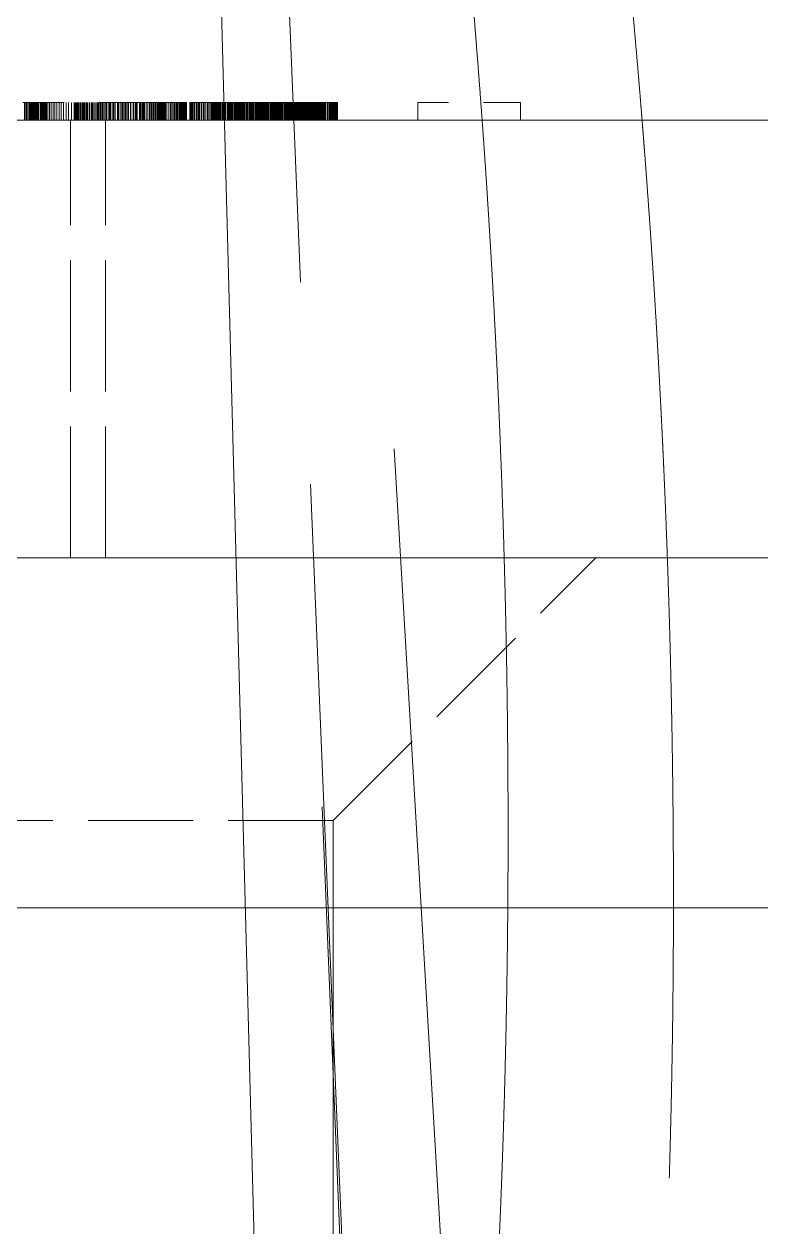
# Model space of a CAD drawing. Extents: x 23 to 587, y 4 to 413.
# Drawn here: x 464.871 to 466.975, y 191.763 to 195.198 of the extents above; entities that cross this region are included whole.
import ezdxf

# ---------------------------------------------------------------- set-up
doc = ezdxf.new("R2010")
doc.units = 0
doc.linetypes.add('DASHED', pattern=[15, 12, -3])
doc.layers.get('0').update_dxf_attribs({"lineweight": 13})

# ---------------------------------------------------------------- blocks, each defined once
blk = doc.blocks.new('BLOCK437')
at = {"color": 7, "linetype": 'DASHED', "lineweight": 13}
for p, q in [((-94.5485, 98.0682), (-96.3863, 129.3428)), ((-95.4872, 97.8427), (-96.7944, 129.2446)), ((-97.1422, 128.4459), (-96.287, 96.0056)), ((-95.4308, 96.0002), (-96.7699, 128.4436)), ((-96.4809, 96.4), (-96.4809, 122.9)), ((-77.9184, 122.4002), (-108.0434, 122.4002))]:
    blk.add_line(p, q, dxfattribs=at)
at = {"color": 7, "linetype": 'DASHED', "lineweight": 13, "ltscale": 0.000267122}
blk.add_line((-98.243, 127), (-98.2537, 127), dxfattribs=at)
at = {"color": 7, "linetype": 'DASHED', "lineweight": 13, "ltscale": 0.0025}
for p, q in [((-98.243, 126.9), (-98.243, 127)), ((-98.2396, 126.9), (-98.2396, 127)), ((-98.2327, 126.9), (-98.2327, 127)), ((-98.2309, 126.9), (-98.2309, 127)), ((-98.2228, 126.9), (-98.2228, 127)), ((-98.2227, 126.9), (-98.2227, 127)), ((-98.2152, 126.9), (-98.2152, 127)), ((-98.2131, 126.9), (-98.2131, 127)), ((-98.2082, 126.9), (-98.2082, 127)), ((-98.2038, 126.9), (-98.2038, 127)), ((-98.2018, 126.9), (-98.2018, 127)), ((-98.1965, 126.9), (-98.1965, 127)), ((-98.196, 126.9), (-98.196, 127)), ((-98.1919, 126.9), (-98.1919, 127)), ((-98.1906, 126.9), (-98.1906, 127)), ((-98.1899, 126.9), (-98.1899, 127)), ((-98.1859, 126.9), (-98.1859, 127)), ((-98.1841, 126.9), (-98.1841, 127)), ((-98.1816, 126.9), (-98.1816, 127)), ((-98.1791, 126.9), (-98.1791, 127)), ((-98.1778, 126.9), (-98.1778, 127)), ((-98.1747, 126.9), (-98.1747, 127)), ((-98.1745, 126.9), (-98.1745, 127)), ((-98.1717, 126.9), (-98.1717, 127)), ((-98.1712, 126.9), (-98.1712, 127)), ((-98.1693, 126.9), (-98.1693, 127)), ((-98.1683, 126.9), (-98.1683, 127)), ((-98.1674, 126.9), (-98.1674, 127)), ((-98.1663, 126.9), (-98.1663, 127)), ((-98.1659, 126.9), (-98.1659, 127)), ((-98.165, 126.9), (-98.165, 127)), ((-98.165, 126.9), (-98.165, 127)), ((-98.1644, 126.9), (-98.1644, 127)), ((-98.1644, 126.9), (-98.1644, 127)), ((-98.1547, 126.9), (-98.1547, 127)), ((-98.1525, 126.9), (-98.1525, 127)), ((-98.15, 126.9), (-98.15, 127)), ((-98.1472, 126.9), (-98.1472, 127)), ((-98.1441, 126.9), (-98.1441, 127)), ((-98.1407, 126.9), (-98.1407, 127)), ((-98.1369, 126.9), (-98.1369, 127)), ((-98.1329, 126.9), (-98.1329, 127)), ((-98.1285, 126.9), (-98.1285, 127)), ((-98.1238, 126.9), (-98.1238, 127)), ((-98.1188, 126.9), (-98.1188, 127)), ((-98.1101, 126.9), (-98.1101, 127)), ((-98.1009, 126.9), (-98.1009, 127)), ((-98.0911, 126.9), (-98.0911, 127)), ((-98.0807, 126.9), (-98.0807, 127)), ((-98.0698, 126.9), (-98.0698, 127)), ((-98.0582, 126.9), (-98.0582, 127)), ((-98.0461, 126.9), (-98.0461, 127)), ((-98.0334, 126.9), (-98.0334, 127)), ((-98.0201, 126.9), (-98.0201, 127)), ((-98.0063, 126.9), (-98.0063, 127)), ((-97.9917, 126.9), (-97.9917, 127)), ((-97.9759, 126.9), (-97.9759, 127)), ((-97.9594, 126.9), (-97.9594, 127)), ((-97.9591, 126.9), (-97.9591, 127)), ((-97.9536, 126.9), (-97.9536, 127)), ((-97.9477, 126.9), (-97.9477, 127)), ((-97.9473, 126.9), (-97.9473, 127)), ((-97.9415, 126.9), (-97.9415, 127)), ((-97.9413, 126.9), (-97.9413, 127)), ((-97.937, 126.9), (-97.937, 127)), ((-97.9351, 126.9), (-97.9351, 127)), ((-97.9284, 126.9), (-97.9284, 127)), ((-97.9256, 126.9), (-97.9256, 127)), ((-97.9224, 126.9), (-97.9224, 127)), ((-97.9216, 126.9), (-97.9216, 127)), ((-97.9145, 126.9), (-97.9145, 127)), ((-97.9132, 126.9), (-97.9132, 127)), ((-97.9073, 126.9), (-97.9073, 127)), ((-97.9024, 126.9), (-97.9024, 127)), ((-97.8998, 126.9), (-97.8998, 127)), ((-97.8998, 126.9), (-97.8998, 127)), ((-97.8922, 126.9), (-97.8922, 127)), ((-97.8853, 126.9), (-97.8853, 127)), ((-97.8835, 126.9), (-97.8835, 127)), ((-97.8814, 126.9), (-97.8814, 127)), ((-97.8729, 126.9), (-97.8729, 127)), ((-97.8698, 126.9), (-97.8698, 127)), ((-97.8606, 126.9), (-97.8606, 127)), ((-97.8593, 126.9), (-97.8593, 127)), ((-97.8532, 126.9), (-97.8532, 127)), ((-97.8464, 126.9), (-97.8464, 127)), ((-97.8361, 126.9), (-97.8361, 127)), ((-97.8357, 126.9), (-97.8357, 127)), ((-97.8288, 126.9), (-97.8288, 127)), ((-97.8233, 126.9), (-97.8233, 127)), ((-97.8171, 126.9), (-97.8171, 127)), ((-97.817, 126.9), (-97.817, 127)), ((-97.8101, 126.9), (-97.8101, 127)), ((-97.8023, 126.9), (-97.8023, 127)), ((-97.7974, 126.9), (-97.7974, 127)), ((-97.7937, 126.9), (-97.7937, 127)), ((-97.7843, 126.9), (-97.7843, 127)), ((-97.7768, 126.9), (-97.7768, 127)), ((-97.7747, 126.9), (-97.7747, 127)), ((-97.774, 126.9), (-97.774, 127)), ((-97.763, 126.9), (-97.763, 127)), ((-97.7555, 126.9), (-97.7555, 127)), ((-97.7512, 126.9), (-97.7512, 127)), ((-97.7398, 126.9), (-97.7398, 127)), ((-97.7386, 126.9), (-97.7386, 127)), ((-97.7335, 126.9), (-97.7335, 127)), ((-97.7253, 126.9), (-97.7253, 127)), ((-97.7117, 126.9), (-97.7117, 127)), ((-97.7108, 126.9), (-97.7108, 127)), ((-97.7072, 126.9), (-97.7072, 127)), ((-97.6976, 126.9), (-97.6976, 127)), ((-97.6873, 126.9), (-97.6873, 127)), ((-97.6832, 126.9), (-97.6832, 127)), ((-97.6769, 126.9), (-97.6769, 127)), ((-97.6683, 126.9), (-97.6683, 127)), ((-97.6631, 126.9), (-97.6631, 127)), ((-97.653, 126.9), (-97.653, 127)), ((-97.649, 126.9), (-97.649, 127)), ((-97.6381, 126.9), (-97.6381, 127)), ((-97.6373, 126.9), (-97.6373, 127)), ((-97.6361, 126.9), (-97.6361, 127)), ((-97.6234, 126.9), (-97.6234, 127)), ((-97.6212, 126.9), (-97.6212, 127)), ((-97.6124, 126.9), (-97.6124, 127)), ((-97.6107, 126.9), (-97.6107, 127)), ((-97.6066, 126.9), (-97.6066, 127)), ((-97.6047, 126.9), (-97.6047, 127)), ((-97.6001, 126.9), (-97.6001, 127)), ((-97.5877, 126.9), (-97.5877, 127)), ((-97.587, 126.9), (-97.587, 127)), ((-97.586, 126.9), (-97.586, 127)), ((-97.5792, 126.9), (-97.5792, 127)), ((-97.572, 126.9), (-97.572, 127)), ((-97.5651, 126.9), (-97.5651, 127)), ((-97.5606, 126.9), (-97.5606, 127)), ((-97.5588, 126.9), (-97.5588, 127)), ((-97.5571, 126.9), (-97.5571, 127)), ((-97.5448, 126.9), (-97.5448, 127)), ((-97.5443, 126.9), (-97.5443, 127)), ((-97.543, 126.9), (-97.543, 127)), ((-97.5318, 126.9), (-97.5318, 127)), ((-97.5299, 126.9), (-97.5299, 127)), ((-97.5298, 126.9), (-97.5298, 127)), ((-97.5262, 126.9), (-97.5262, 127)), ((-97.5176, 126.9), (-97.5176, 127)), ((-97.5164, 126.9), (-97.5164, 127)), ((-97.5163, 126.9), (-97.5163, 127)), ((-97.5093, 126.9), (-97.5093, 127)), ((-97.5063, 126.9), (-97.5063, 127)), ((-97.5062, 126.9), (-97.5062, 127)), ((-97.5042, 126.9), (-97.5042, 127)), ((-97.4957, 126.9), (-97.4957, 127)), ((-97.4942, 126.9), (-97.4942, 127)), ((-97.4931, 126.9), (-97.4931, 127)), ((-97.486, 126.9), (-97.486, 127)), ((-97.4857, 126.9), (-97.4857, 127)), ((-97.4831, 126.9), (-97.4831, 127)), ((-97.4825, 126.9), (-97.4825, 127)), ((-97.4802, 126.9), (-97.4802, 127)), ((-97.4772, 126.9), (-97.4772, 127)), ((-97.4743, 126.9), (-97.4743, 127)), ((-97.4693, 126.9), (-97.4693, 127)), ((-97.4668, 126.9), (-97.4668, 127)), ((-97.4667, 126.9), (-97.4667, 127)), ((-97.4624, 126.9), (-97.4624, 127)), ((-97.4602, 126.9), (-97.4602, 127)), ((-97.4602, 126.9), (-97.4602, 127)), ((-97.4566, 126.9), (-97.4566, 127)), ((-97.4549, 126.9), (-97.4549, 127)), ((-97.4541, 126.9), (-97.4541, 127)), ((-97.4519, 126.9), (-97.4519, 127)), ((-97.4507, 126.9), (-97.4507, 127)), ((-97.4484, 126.9), (-97.4484, 127)), ((-97.4475, 126.9), (-97.4475, 127)), ((-97.4459, 126.9), (-97.4459, 127)), ((-97.4454, 126.9), (-97.4454, 127)), ((-97.4447, 126.9), (-97.4447, 127)), ((-97.4445, 126.9), (-97.4445, 127)), ((-97.4421, 126.9), (-97.4421, 127)), ((-97.4394, 126.9), (-97.4394, 127)), ((-97.4308, 126.9), (-97.4308, 127)), ((-97.4203, 126.9), (-97.4203, 127)), ((-97.4201, 126.9), (-97.4201, 127)), ((-97.41, 126.9), (-97.41, 127)), ((-97.4027, 126.9), (-97.4027, 127)), ((-97.4006, 126.9), (-97.4006, 127)), ((-97.3919, 126.9), (-97.3919, 127)), ((-97.3867, 126.9), (-97.3867, 127)), ((-97.3838, 126.9), (-97.3838, 127)), ((-97.3763, 126.9), (-97.3763, 127)), ((-97.3723, 126.9), (-97.3723, 127)), ((-97.3693, 126.9), (-97.3693, 127)), ((-97.3627, 126.9), (-97.3627, 127)), ((-97.3594, 126.9), (-97.3594, 127)), ((-97.3565, 126.9), (-97.3565, 127)), ((-97.3509, 126.9), (-97.3509, 127)), ((-97.3482, 126.9), (-97.3482, 127)), ((-97.3457, 126.9), (-97.3457, 127)), ((-97.341, 126.9), (-97.341, 127)), ((-97.3389, 126.9), (-97.3389, 127)), ((-97.3367, 126.9), (-97.3367, 127)), ((-97.3329, 126.9), (-97.3329, 127)), ((-97.3313, 126.9), (-97.3313, 127)), ((-97.3296, 126.9), (-97.3296, 127)), ((-97.3256, 126.9), (-97.3256, 127)), ((-97.3243, 126.9), (-97.3243, 127)), ((-97.3217, 126.9), (-97.3217, 127)), ((-97.321, 126.9), (-97.321, 127)), ((-97.3197, 126.9), (-97.3197, 127)), ((-97.3194, 126.9), (-97.3194, 127)), ((-97.3003, 126.9), (-97.3003, 127)), ((-97.2999, 126.9), (-97.2999, 127)), ((-97.298, 126.9), (-97.298, 127)), ((-97.2968, 126.9), (-97.2968, 127)), ((-97.2929, 126.9), (-97.2929, 127)), ((-97.291, 126.9), (-97.291, 127)), ((-97.2852, 126.9), (-97.2852, 127)), ((-97.2824, 126.9), (-97.2824, 127)), ((-97.2747, 126.9), (-97.2747, 127)), ((-97.2711, 126.9), (-97.2711, 127)), ((-97.2614, 126.9), (-97.2614, 127)), ((-97.2597, 126.9), (-97.2597, 127)), ((-97.2521, 126.9), (-97.2521, 127)), ((-97.2465, 126.9), (-97.2465, 127)), ((-97.2424, 126.9), (-97.2424, 127)), ((-97.2324, 126.9), (-97.2324, 127)), ((-97.2316, 126.9), (-97.2316, 127)), ((-97.222, 126.9), (-97.222, 127)), ((-97.2149, 126.9), (-97.2149, 127)), ((-97.2112, 126.9), (-97.2112, 127)), ((-97.2001, 126.9), (-97.2001, 127)), ((-97.1965, 126.9), (-97.1965, 127)), ((-97.1887, 126.9), (-97.1887, 127)), ((-97.1806, 126.9), (-97.1806, 127)), ((-97.1806, 126.9), (-97.1806, 127)), ((-97.1787, 126.9), (-97.1787, 127)), ((-97.1786, 126.9), (-97.1786, 127)), ((-97.1769, 126.9), (-97.1769, 127)), ((-97.1764, 126.9), (-97.1764, 127)), ((-97.1748, 126.9), (-97.1748, 127)), ((-97.1746, 126.9), (-97.1746, 127)), ((-97.1689, 126.9), (-97.1689, 127)), ((-97.1687, 126.9), (-97.1687, 127)), ((-97.1648, 126.9), (-97.1648, 127)), ((-97.1642, 126.9), (-97.1642, 127)), ((-97.1638, 126.9), (-97.1638, 127)), ((-97.1618, 126.9), (-97.1618, 127)), ((-97.1613, 126.9), (-97.1613, 127)), ((-97.1611, 126.9), (-97.1611, 127)), ((-97.1606, 126.9), (-97.1606, 127)), ((-97.1568, 126.9), (-97.1568, 127)), ((-97.1548, 126.9), (-97.1548, 127)), ((-97.1546, 126.9), (-97.1546, 127)), ((-97.153, 126.9), (-97.153, 127)), ((-97.1523, 126.9), (-97.1523, 127)), ((-97.1513, 126.9), (-97.1513, 127)), ((-97.149, 126.9), (-97.149, 127)), ((-97.1463, 126.9), (-97.1463, 127)), ((-97.1437, 126.9), (-97.1437, 127)), ((-97.1396, 126.9), (-97.1396, 127)), ((-97.1395, 126.9), (-97.1395, 127)), ((-97.1385, 126.9), (-97.1385, 127)), ((-97.135, 126.9), (-97.135, 127)), ((-97.1335, 126.9), (-97.1335, 127)), ((-97.131, 126.9), (-97.131, 127)), ((-97.1266, 126.9), (-97.1266, 127)), ((-97.1262, 126.9), (-97.1262, 127)), ((-97.1253, 126.9), (-97.1253, 127)), ((-97.1235, 126.9), (-97.1235, 127)), ((-97.1224, 126.9), (-97.1224, 127)), ((-97.1159, 126.9), (-97.1159, 127)), ((-97.1132, 126.9), (-97.1132, 127)), ((-97.1124, 126.9), (-97.1124, 127)), ((-97.1103, 126.9), (-97.1103, 127)), ((-97.1103, 126.9), (-97.1103, 127)), ((-97.1062, 126.9), (-97.1062, 127)), ((-97.1056, 126.9), (-97.1056, 127)), ((-97.0994, 126.9), (-97.0994, 127)), ((-97.0983, 126.9), (-97.0983, 127)), ((-97.0972, 126.9), (-97.0972, 127)), ((-97.0962, 126.9), (-97.0962, 127)), ((-97.0954, 126.9), (-97.0954, 127)), ((-97.0858, 126.9), (-97.0858, 127)), ((-97.0852, 126.9), (-97.0852, 127)), ((-97.0837, 126.9), (-97.0837, 127)), ((-97.0832, 126.9), (-97.0832, 127)), ((-97.0788, 126.9), (-97.0788, 127)), ((-97.0786, 126.9), (-97.0786, 127)), ((-97.075, 126.9), (-97.075, 127)), ((-97.0705, 126.9), (-97.0705, 127)), ((-97.0687, 126.9), (-97.0687, 127)), ((-97.0683, 126.9), (-97.0683, 127)), ((-97.064, 126.9), (-97.064, 127)), ((-97.0604, 126.9), (-97.0604, 127)), ((-97.0576, 126.9), (-97.0576, 127)), ((-97.0554, 126.9), (-97.0554, 127)), ((-97.0533, 126.9), (-97.0533, 127)), ((-97.0525, 126.9), (-97.0525, 127)), ((-97.0524, 126.9), (-97.0524, 127)), ((-97.0445, 126.9), (-97.0445, 127)), ((-97.0444, 126.9), (-97.0444, 127)), ((-97.0425, 126.9), (-97.0425, 127)), ((-97.0424, 126.9), (-97.0424, 127)), ((-97.0407, 126.9), (-97.0407, 127)), ((-97.0402, 126.9), (-97.0402, 127)), ((-97.0399, 126.9), (-97.0399, 127)), ((-97.0386, 126.9), (-97.0386, 127)), ((-97.0385, 126.9), (-97.0385, 127)), ((-97.0374, 126.9), (-97.0374, 127)), ((-97.037, 126.9), (-97.037, 127)), ((-97.0361, 126.9), (-97.0361, 127)), ((-97.0328, 126.9), (-97.0328, 127)), ((-97.0325, 126.9), (-97.0325, 127)), ((-97.0286, 126.9), (-97.0286, 127)), ((-97.0252, 126.9), (-97.0252, 127)), ((-97.0249, 126.9), (-97.0249, 127)), ((-97.024, 126.9), (-97.024, 127)), ((-97.0211, 126.9), (-97.0211, 127)), ((-97.02, 126.9), (-97.02, 127)), ((-97.0184, 126.9), (-97.0184, 127)), ((-97.0168, 126.9), (-97.0168, 127)), ((-97.0168, 126.9), (-97.0168, 127)), ((-97.0161, 126.9), (-97.0161, 127)), ((-97.0151, 126.9), (-97.0151, 127)), ((-97.0077, 126.9), (-97.0077, 127)), ((-97.0076, 126.9), (-97.0076, 127)), ((-97.0044, 126.9), (-97.0044, 127)), ((-97.0038, 126.9), (-97.0038, 127)), ((-97.0034, 126.9), (-97.0034, 127)), ((-97.0033, 126.9), (-97.0033, 127)), ((-96.9973, 126.9), (-96.9973, 127)), ((-96.9971, 126.9), (-96.9971, 127)), ((-96.9948, 126.9), (-96.9948, 127)), ((-96.9909, 126.9), (-96.9909, 127)), ((-96.9904, 126.9), (-96.9904, 127)), ((-96.99, 126.9), (-96.99, 127)), ((-96.9878, 126.9), (-96.9878, 127)), ((-96.9873, 126.9), (-96.9873, 127)), ((-96.9862, 126.9), (-96.9862, 127)), ((-96.9778, 126.9), (-96.9778, 127)), ((-96.9773, 126.9), (-96.9773, 127)), ((-96.977, 126.9), (-96.977, 127)), ((-96.9763, 126.9), (-96.9763, 127)), ((-96.9741, 126.9), (-96.9741, 127)), ((-96.9719, 126.9), (-96.9719, 127)), ((-96.9697, 126.9), (-96.9697, 127)), ((-96.9695, 126.9), (-96.9695, 127)), ((-96.9634, 126.9), (-96.9634, 127)), ((-96.9632, 126.9), (-96.9632, 127)), ((-96.9621, 126.9), (-96.9621, 127)), ((-96.961, 126.9), (-96.961, 127)), ((-96.9589, 126.9), (-96.9589, 127)), ((-96.9561, 126.9), (-96.9561, 127)), ((-96.9517, 126.9), (-96.9517, 127)), ((-96.9492, 126.9), (-96.9492, 127)), ((-96.949, 126.9), (-96.949, 127)), ((-96.9475, 126.9), (-96.9475, 127)), ((-96.947, 126.9), (-96.947, 127)), ((-96.9424, 126.9), (-96.9424, 127)), ((-96.9405, 126.9), (-96.9405, 127)), ((-96.9404, 126.9), (-96.9404, 127)), ((-96.9347, 126.9), (-96.9347, 127)), ((-96.9343, 126.9), (-96.9343, 127)), ((-96.9333, 126.9), (-96.9333, 127)), ((-96.9325, 126.9), (-96.9325, 127)), ((-96.9321, 126.9), (-96.9321, 127)), ((-96.9248, 126.9), (-96.9248, 127)), ((-96.9225, 126.9), (-96.9225, 127)), ((-96.9214, 126.9), (-96.9214, 127)), ((-96.92, 126.9), (-96.92, 127)), ((-96.9193, 126.9), (-96.9193, 127)), ((-96.9171, 126.9), (-96.9171, 127)), ((-96.9163, 126.9), (-96.9163, 127)), ((-96.9145, 126.9), (-96.9145, 127)), ((-96.9093, 126.9), (-96.9093, 127)), ((-96.9049, 126.9), (-96.9049, 127)), ((-96.9049, 126.9), (-96.9049, 127)), ((-96.9038, 126.9), (-96.9038, 127)), ((-96.9012, 126.9), (-96.9012, 127)), ((-96.9008, 126.9), (-96.9008, 127)), ((-96.9, 126.9), (-96.9, 127)), ((-96.8953, 126.9), (-96.8953, 127)), ((-96.8939, 126.9), (-96.8939, 127)), ((-96.8896, 126.9), (-96.8896, 127)), ((-96.8879, 126.9), (-96.8879, 127)), ((-96.8877, 126.9), (-96.8877, 127)), ((-96.8849, 126.9), (-96.8849, 127)), ((-96.8838, 126.9), (-96.8838, 127)), ((-96.8806, 126.9), (-96.8806, 127)), ((-96.8786, 126.9), (-96.8786, 127)), ((-96.8757, 126.9), (-96.8757, 127)), ((-96.874, 126.9), (-96.874, 127)), ((-96.8715, 126.9), (-96.8715, 127)), ((-96.8709, 126.9), (-96.8709, 127)), ((-96.8682, 126.9), (-96.8682, 127)), ((-96.8677, 126.9), (-96.8677, 127)), ((-96.8637, 126.9), (-96.8637, 127)), ((-96.8609, 126.9), (-96.8609, 127)), ((-96.8581, 126.9), (-96.8581, 127)), ((-96.8556, 126.9), (-96.8556, 127)), ((-96.8547, 126.9), (-96.8547, 127)), ((-96.8547, 126.9), (-96.8547, 127)), ((-96.8517, 126.9), (-96.8517, 127)), ((-96.8511, 126.9), (-96.8511, 127)), ((-96.8489, 126.9), (-96.8489, 127)), ((-96.8419, 126.9), (-96.8419, 127)), ((-96.8416, 126.9), (-96.8416, 127)), ((-96.8411, 126.9), (-96.8411, 127)), ((-96.8388, 126.9), (-96.8388, 127)), ((-96.8358, 126.9), (-96.8358, 127)), ((-96.8351, 126.9), (-96.8351, 127)), ((-96.8345, 126.9), (-96.8345, 127)), ((-96.8335, 126.9), (-96.8335, 127)), ((-96.8272, 126.9), (-96.8272, 127)), ((-96.8258, 126.9), (-96.8258, 127)), ((-96.8234, 126.9), (-96.8234, 127)), ((-96.8228, 126.9), (-96.8228, 127)), ((-96.8203, 126.9), (-96.8203, 127)), ((-96.82, 126.9), (-96.82, 127)), ((-96.8155, 126.9), (-96.8155, 127)), ((-96.8143, 126.9), (-96.8143, 127)), ((-96.813, 126.9), (-96.813, 127)), ((-96.8106, 126.9), (-96.8106, 127)), ((-96.8084, 126.9), (-96.8084, 127)), ((-96.8064, 126.9), (-96.8064, 127)), ((-96.8043, 126.9), (-96.8043, 127)), ((-96.8042, 126.9), (-96.8042, 127)), ((-96.799, 126.9), (-96.799, 127)), ((-96.7986, 126.9), (-96.7986, 127)), ((-96.7971, 126.9), (-96.7971, 127)), ((-96.7964, 126.9), (-96.7964, 127)), ((-96.7938, 126.9), (-96.7938, 127)), ((-96.7928, 126.9), (-96.7928, 127)), ((-96.7886, 126.9), (-96.7886, 127)), ((-96.7863, 126.9), (-96.7863, 127)), ((-96.7843, 126.9), (-96.7843, 127)), ((-96.7838, 126.9), (-96.7838, 127)), ((-96.7832, 126.9), (-96.7832, 127)), ((-96.7797, 126.9), (-96.7797, 127)), ((-96.7794, 126.9), (-96.7794, 127)), ((-96.7783, 126.9), (-96.7783, 127)), ((-96.7731, 126.9), (-96.7731, 127)), ((-96.771, 126.9), (-96.771, 127)), ((-96.7701, 126.9), (-96.7701, 127)), ((-96.7688, 126.9), (-96.7688, 127)), ((-96.7687, 126.9), (-96.7687, 127)), ((-96.7663, 126.9), (-96.7663, 127)), ((-96.766, 126.9), (-96.766, 127)), ((-96.7597, 126.9), (-96.7597, 127)), ((-96.7591, 126.9), (-96.7591, 127)), ((-96.7577, 126.9), (-96.7577, 127)), ((-96.7565, 126.9), (-96.7565, 127)), ((-96.7535, 126.9), (-96.7535, 127)), ((-96.7534, 126.9), (-96.7534, 127)), ((-96.7528, 126.9), (-96.7528, 127)), ((-96.7515, 126.9), (-96.7515, 127)), ((-96.7493, 126.9), (-96.7493, 127)), ((-96.7434, 126.9), (-96.7434, 127)), ((-96.7425, 126.9), (-96.7425, 127)), ((-96.7417, 126.9), (-96.7417, 127)), ((-96.74, 126.9), (-96.74, 127)), ((-96.74, 126.9), (-96.74, 127)), ((-96.7395, 126.9), (-96.7395, 127)), ((-96.7378, 126.9), (-96.7378, 127)), ((-96.7348, 126.9), (-96.7348, 127)), ((-96.7318, 126.9), (-96.7318, 127)), ((-96.7316, 126.9), (-96.7316, 127)), ((-96.7309, 126.9), (-96.7309, 127)), ((-96.7276, 126.9), (-96.7276, 127)), ((-96.7275, 126.9), (-96.7275, 127)), ((-96.7242, 126.9), (-96.7242, 127)), ((-96.724, 126.9), (-96.724, 127)), ((-96.7219, 126.9), (-96.7219, 127)), ((-96.7194, 126.9), (-96.7194, 127)), ((-96.7189, 126.9), (-96.7189, 127)), ((-96.7185, 126.9), (-96.7185, 127)), ((-96.7183, 126.9), (-96.7183, 127)), ((-96.7181, 126.9), (-96.7181, 127)), ((-96.7155, 126.9), (-96.7155, 127)), ((-96.7143, 126.9), (-96.7143, 127)), ((-96.7142, 126.9), (-96.7142, 127)), ((-96.7128, 126.9), (-96.7128, 127)), ((-96.7123, 126.9), (-96.7123, 127)), ((-96.7122, 126.9), (-96.7122, 127)), ((-96.7075, 126.9), (-96.7075, 127)), ((-96.7057, 126.9), (-96.7057, 127)), ((-96.7038, 126.9), (-96.7038, 127)), ((-96.7026, 126.9), (-96.7026, 127)), ((-96.699, 126.9), (-96.699, 127)), ((-96.6983, 126.9), (-96.6983, 127)), ((-96.6966, 126.9), (-96.6966, 127)), ((-96.6925, 126.9), (-96.6925, 127)), ((-96.6896, 126.9), (-96.6896, 127)), ((-96.6872, 126.9), (-96.6872, 127)), ((-96.6863, 126.9), (-96.6863, 127)), ((-96.6842, 126.9), (-96.6842, 127)), ((-96.6814, 126.9), (-96.6814, 127)), ((-96.6781, 126.9), (-96.6781, 127)), ((-96.6765, 126.9), (-96.6765, 127)), ((-96.6744, 126.9), (-96.6744, 127)), ((-96.6722, 126.9), (-96.6722, 127)), ((-96.6708, 126.9), (-96.6708, 127)), ((-96.6703, 126.9), (-96.6703, 127)), ((-96.6673, 126.9), (-96.6673, 127)), ((-96.6628, 126.9), (-96.6628, 127)), ((-96.6604, 126.9), (-96.6604, 127)), ((-96.6602, 126.9), (-96.6602, 127)), ((-96.6586, 126.9), (-96.6586, 127)), ((-96.6577, 126.9), (-96.6577, 127)), ((-96.6566, 126.9), (-96.6566, 127)), ((-96.6505, 126.9), (-96.6505, 127)), ((-96.6505, 126.9), (-96.6505, 127)), ((-96.6481, 126.9), (-96.6481, 127)), ((-96.647, 126.9), (-96.647, 127)), ((-96.6436, 126.9), (-96.6436, 127)), ((-96.6432, 126.9), (-96.6432, 127)), ((-96.643, 126.9), (-96.643, 127)), ((-96.6408, 126.9), (-96.6408, 127)), ((-96.636, 126.9), (-96.636, 127)), ((-96.6348, 126.9), (-96.6348, 127)), ((-96.6339, 126.9), (-96.6339, 127)), ((-96.6316, 126.9), (-96.6316, 127)), ((-96.6301, 126.9), (-96.6301, 127)), ((-96.6299, 126.9), (-96.6299, 127)), ((-96.6296, 126.9), (-96.6296, 127)), ((-96.6242, 126.9), (-96.6242, 127)), ((-96.6237, 126.9), (-96.6237, 127)), ((-96.6235, 126.9), (-96.6235, 127)), ((-96.6203, 126.9), (-96.6203, 127)), ((-96.6184, 126.9), (-96.6184, 127)), ((-96.6177, 126.9), (-96.6177, 127)), ((-96.6173, 126.9), (-96.6173, 127)), ((-96.6166, 126.9), (-96.6166, 127)), ((-96.6136, 126.9), (-96.6136, 127)), ((-96.6132, 126.9), (-96.6132, 127)), ((-96.6118, 126.9), (-96.6118, 127)), ((-96.6094, 126.9), (-96.6094, 127)), ((-96.6072, 126.9), (-96.6072, 127)), ((-96.6068, 126.9), (-96.6068, 127)), ((-96.6056, 126.9), (-96.6056, 127)), ((-96.6055, 126.9), (-96.6055, 127)), ((-96.6038, 126.9), (-96.6038, 127)), ((-96.6038, 126.9), (-96.6038, 127)), ((-96.6025, 126.9), (-96.6025, 127)), ((-96.6023, 126.9), (-96.6023, 127)), ((-96.5994, 126.9), (-96.5994, 127)), ((-96.5989, 126.9), (-96.5989, 127)), ((-96.597, 126.9), (-96.597, 127)), ((-96.5961, 126.9), (-96.5961, 127)), ((-96.5956, 126.9), (-96.5956, 127)), ((-96.5954, 126.9), (-96.5954, 127)), ((-96.5951, 126.9), (-96.5951, 127)), ((-96.5947, 126.9), (-96.5947, 127)), ((-96.594, 126.9), (-96.594, 127)), ((-96.5937, 126.9), (-96.5937, 127)), ((-96.5927, 126.9), (-96.5927, 127)), ((-96.5927, 126.9), (-96.5927, 127)), ((-96.5922, 126.9), (-96.5922, 127)), ((-96.5921, 126.9), (-96.5921, 127)), ((-96.5914, 126.9), (-96.5914, 127)), ((-96.588, 126.9), (-96.588, 127)), ((-96.5878, 126.9), (-96.5878, 127)), ((-96.5827, 126.9), (-96.5827, 127)), ((-96.5821, 126.9), (-96.5821, 127)), ((-96.5819, 126.9), (-96.5819, 127)), ((-96.5794, 126.9), (-96.5794, 127)), ((-96.5781, 126.9), (-96.5781, 127)), ((-96.578, 126.9), (-96.578, 127)), ((-96.5761, 126.9), (-96.5761, 127)), ((-96.5761, 126.9), (-96.5761, 127)), ((-96.5713, 126.9), (-96.5713, 127)), ((-96.5677, 126.9), (-96.5677, 127)), ((-96.5604, 126.9), (-96.5604, 127)), ((-96.5563, 126.9), (-96.5563, 127)), ((-96.5501, 126.9), (-96.5501, 127)), ((-96.5453, 126.9), (-96.5453, 127)), ((-96.5403, 126.9), (-96.5403, 127)), ((-96.5346, 126.9), (-96.5346, 127)), ((-96.5311, 126.9), (-96.5311, 127)), ((-96.5243, 126.9), (-96.5243, 127)), ((-96.5225, 126.9), (-96.5225, 127)), ((-96.5143, 126.9), (-96.5143, 127)), ((-96.5143, 126.9), (-96.5143, 127)), ((-96.5068, 126.9), (-96.5068, 127)), ((-96.5047, 126.9), (-96.5047, 127)), ((-96.4998, 126.9), (-96.4998, 127)), ((-96.4954, 126.9), (-96.4954, 127)), ((-96.4934, 126.9), (-96.4934, 127)), ((-96.4881, 126.9), (-96.4881, 127)), ((-96.4875, 126.9), (-96.4875, 127)), ((-96.4822, 126.9), (-96.4822, 127)), ((-96.4815, 126.9), (-96.4815, 127)), ((-96.4774, 126.9), (-96.4774, 127)), ((-96.4757, 126.9), (-96.4757, 127)), ((-96.4732, 126.9), (-96.4732, 127)), ((-96.4706, 126.9), (-96.4706, 127)), ((-96.4694, 126.9), (-96.4694, 127)), ((-96.4663, 126.9), (-96.4663, 127)), ((-96.4661, 126.9), (-96.4661, 127)), ((-96.4632, 126.9), (-96.4632, 127)), ((-96.4627, 126.9), (-96.4627, 127)), ((-96.4609, 126.9), (-96.4609, 127)), ((-96.4599, 126.9), (-96.4599, 127)), ((-96.4589, 126.9), (-96.4589, 127)), ((-96.4578, 126.9), (-96.4578, 127)), ((-96.4575, 126.9), (-96.4575, 127)), ((-96.4565, 126.9), (-96.4565, 127)), ((-96.4565, 126.9), (-96.4565, 127)), ((-96.456, 126.9), (-96.456, 127)), ((-96.4559, 126.9), (-96.4559, 127)), ((-95.9981, 126.9), (-95.9981, 127)), ((-95.4128, 126.9), (-95.4128, 127))]:
    blk.add_line(p, q, dxfattribs=at)
at = {"color": 7, "linetype": 'DASHED', "lineweight": 13, "ltscale": 0.000258141}
blk.add_line((-98.2327, 127), (-98.243, 127), dxfattribs=at)
at = {"color": 7, "linetype": 'DASHED', "lineweight": 13, "ltscale": 0.000249245}
for p, q in [((-98.2227, 127), (-98.2327, 127)), ((-96.5143, 127), (-96.5243, 127))]:
    blk.add_line(p, q, dxfattribs=at)
at = {"color": 7, "linetype": 'DASHED', "lineweight": 13, "ltscale": 0.000240429}
blk.add_line((-98.2131, 127), (-98.2227, 127), dxfattribs=at)
at = {"color": 7, "linetype": 'DASHED', "lineweight": 13, "ltscale": 0.000232173}
blk.add_line((-98.2038, 127), (-98.2131, 127), dxfattribs=at)
at = {"color": 7, "linetype": 'DASHED', "lineweight": 13, "ltscale": 0.000183311}
for p, q in [((-98.1965, 127), (-98.2038, 127)), ((-96.4881, 127), (-96.4954, 127))]:
    blk.add_line(p, q, dxfattribs=at)
at = {"color": 7, "linetype": 'DASHED', "lineweight": 13, "ltscale": 0.000164375}
blk.add_line((-98.1899, 127), (-98.1965, 127), dxfattribs=at)
at = {"color": 7, "linetype": 'DASHED', "lineweight": 13, "ltscale": 0.014383}
for p, q in [((-97.6166, 127), (-98.1919, 127)), ((-95.4228, 127), (-95.9981, 127))]:
    blk.add_line(p, q, dxfattribs=at)
at = {"color": 7, "linetype": 'DASHED', "lineweight": 13, "ltscale": 0.000249288}
for p, q in [((-97.6066, 127), (-97.6166, 127)), ((-95.4128, 127), (-95.4228, 127))]:
    blk.add_line(p, q, dxfattribs=at)
at = {"color": 7, "linetype": 'DASHED', "lineweight": 13, "ltscale": 0.002259}
blk.add_line((-97.5163, 127), (-97.6066, 127), dxfattribs=at)
at = {"color": 7, "linetype": 'DASHED', "lineweight": 13, "ltscale": 0.000763594}
blk.add_line((-97.4857, 127), (-97.5163, 127), dxfattribs=at)
at = {"color": 7, "linetype": 'DASHED', "lineweight": 13, "ltscale": 0.000333886}
blk.add_line((-97.4668, 127), (-97.4802, 127), dxfattribs=at)
at = {"color": 7, "linetype": 'DASHED', "lineweight": 13, "ltscale": 0.000316789}
blk.add_line((-97.4541, 127), (-97.4668, 127), dxfattribs=at)
at = {"color": 7, "linetype": 'DASHED', "lineweight": 13, "ltscale": 0.000300497}
blk.add_line((-97.4421, 127), (-97.4541, 127), dxfattribs=at)
at = {"color": 7, "linetype": 'DASHED', "lineweight": 13, "ltscale": 0.000283632}
blk.add_line((-97.4308, 127), (-97.4421, 127), dxfattribs=at)
at = {"color": 7, "linetype": 'DASHED', "lineweight": 13, "ltscale": 0.000267984}
blk.add_line((-97.4201, 127), (-97.4308, 127), dxfattribs=at)
at = {"color": 7, "linetype": 'DASHED', "lineweight": 13, "ltscale": 0.000250961}
blk.add_line((-97.41, 127), (-97.4201, 127), dxfattribs=at)
at = {"color": 7, "linetype": 'DASHED', "lineweight": 13, "ltscale": 0.000234723}
blk.add_line((-97.4006, 127), (-97.41, 127), dxfattribs=at)
at = {"color": 7, "linetype": 'DASHED', "lineweight": 13, "ltscale": 0.000218455}
blk.add_line((-97.3919, 127), (-97.4006, 127), dxfattribs=at)
at = {"color": 7, "linetype": 'DASHED', "lineweight": 13, "ltscale": 0.000202186}
blk.add_line((-97.3838, 127), (-97.3919, 127), dxfattribs=at)
at = {"color": 7, "linetype": 'DASHED', "lineweight": 13, "ltscale": 0.000187158}
blk.add_line((-97.3763, 127), (-97.3838, 127), dxfattribs=at)
at = {"color": 7, "linetype": 'DASHED', "lineweight": 13, "ltscale": 0.00017639}
blk.add_line((-97.3693, 127), (-97.3763, 127), dxfattribs=at)
at = {"color": 7, "linetype": 'DASHED', "lineweight": 13, "ltscale": 0.000164885}
blk.add_line((-97.3627, 127), (-97.3693, 127), dxfattribs=at)
at = {"color": 7, "linetype": 'DASHED', "lineweight": 13, "ltscale": 0.000153319}
blk.add_line((-97.3565, 127), (-97.3627, 127), dxfattribs=at)
at = {"color": 7, "linetype": 'DASHED', "lineweight": 13, "ltscale": 0.00014106}
blk.add_line((-97.3509, 127), (-97.3565, 127), dxfattribs=at)
at = {"color": 7, "linetype": 'DASHED', "lineweight": 13, "ltscale": 0.000129567}
blk.add_line((-97.3457, 127), (-97.3509, 127), dxfattribs=at)
at = {"color": 7, "linetype": 'DASHED', "lineweight": 13, "ltscale": 0.000118732}
blk.add_line((-97.341, 127), (-97.3457, 127), dxfattribs=at)
at = {"color": 7, "linetype": 'DASHED', "lineweight": 13, "ltscale": 0.0001066}
blk.add_line((-97.3367, 127), (-97.341, 127), dxfattribs=at)
at = {"color": 7, "linetype": 'DASHED', "lineweight": 13, "ltscale": 9.48822e-05}
blk.add_line((-97.3329, 127), (-97.3367, 127), dxfattribs=at)
at = {"color": 7, "linetype": 'DASHED', "lineweight": 13, "ltscale": 8.34926e-05}
blk.add_line((-97.3296, 127), (-97.3329, 127), dxfattribs=at)
at = {"color": 7, "linetype": 'DASHED', "lineweight": 13, "ltscale": 0.000130275}
blk.add_line((-97.3243, 127), (-97.3296, 127), dxfattribs=at)
at = {"color": 7, "linetype": 'DASHED', "lineweight": 13, "ltscale": 8.41661e-05}
blk.add_line((-97.321, 127), (-97.3243, 127), dxfattribs=at)
at = {"color": 7, "linetype": 'DASHED', "lineweight": 13, "ltscale": 3.9433e-05}
blk.add_line((-97.3194, 127), (-97.321, 127), dxfattribs=at)
at = {"color": 7, "linetype": 'DASHED', "lineweight": 13, "ltscale": 7.76418e-05}
blk.add_line((-97.2968, 127), (-97.2999, 127), dxfattribs=at)
at = {"color": 7, "linetype": 'DASHED', "lineweight": 13, "ltscale": 0.000145895}
blk.add_line((-97.291, 127), (-97.2968, 127), dxfattribs=at)
at = {"color": 7, "linetype": 'DASHED', "lineweight": 13, "ltscale": 0.00021402}
for p, q in [((-97.2824, 127), (-97.291, 127)), ((-97.1463, 127), (-97.1548, 127))]:
    blk.add_line(p, q, dxfattribs=at)
at = {"color": 7, "linetype": 'DASHED', "lineweight": 13, "ltscale": 0.00028226}
blk.add_line((-97.2711, 127), (-97.2824, 127), dxfattribs=at)
at = {"color": 7, "linetype": 'DASHED', "lineweight": 13, "ltscale": 0.000285954}
for p, q in [((-97.2597, 127), (-97.2711, 127)), ((-97.1235, 127), (-97.135, 127))]:
    blk.add_line(p, q, dxfattribs=at)
at = {"color": 7, "linetype": 'DASHED', "lineweight": 13, "ltscale": 0.000329614}
for p, q in [((-97.2465, 127), (-97.2597, 127)), ((-97.1103, 127), (-97.1235, 127))]:
    blk.add_line(p, q, dxfattribs=at)
at = {"color": 7, "linetype": 'DASHED', "lineweight": 13, "ltscale": 0.000373232}
blk.add_line((-97.2316, 127), (-97.2465, 127), dxfattribs=at)
at = {"color": 7, "linetype": 'DASHED', "lineweight": 13, "ltscale": 0.000416161}
blk.add_line((-97.2149, 127), (-97.2316, 127), dxfattribs=at)
at = {"color": 7, "linetype": 'DASHED', "lineweight": 13, "ltscale": 0.000459706}
blk.add_line((-97.1965, 127), (-97.2149, 127), dxfattribs=at)
at = {"color": 7, "linetype": 'DASHED', "lineweight": 13, "ltscale": 0.000503438}
for p, q in [((-97.1764, 127), (-97.1965, 127)), ((-97.0402, 127), (-97.0604, 127))]:
    blk.add_line(p, q, dxfattribs=at)
at = {"color": 7, "linetype": 'DASHED', "lineweight": 13, "ltscale": 0.000306044}
blk.add_line((-97.1642, 127), (-97.1764, 127), dxfattribs=at)
at = {"color": 7, "linetype": 'DASHED', "lineweight": 13, "ltscale": 7.76482e-05}
blk.add_line((-97.1606, 127), (-97.1638, 127), dxfattribs=at)
at = {"color": 7, "linetype": 'DASHED', "lineweight": 13, "ltscale": 0.000145888}
blk.add_line((-97.1548, 127), (-97.1606, 127), dxfattribs=at)
at = {"color": 7, "linetype": 'DASHED', "lineweight": 13, "ltscale": 0.000282267}
blk.add_line((-97.135, 127), (-97.1463, 127), dxfattribs=at)
at = {"color": 7, "linetype": 'DASHED', "lineweight": 13, "ltscale": 0.00037325}
blk.add_line((-97.0954, 127), (-97.1103, 127), dxfattribs=at)
at = {"color": 7, "linetype": 'DASHED', "lineweight": 13, "ltscale": 0.000416143}
blk.add_line((-97.0788, 127), (-97.0954, 127), dxfattribs=at)
at = {"color": 7, "linetype": 'DASHED', "lineweight": 13, "ltscale": 0.000459699}
blk.add_line((-97.0604, 127), (-97.0788, 127), dxfattribs=at)
at = {"color": 7, "linetype": 'DASHED', "lineweight": 13, "ltscale": 0.000546228}
blk.add_line((-97.0184, 127), (-97.0402, 127), dxfattribs=at)
at = {"color": 7, "linetype": 'DASHED', "lineweight": 13, "ltscale": 0.000589888}
blk.add_line((-96.9948, 127), (-97.0184, 127), dxfattribs=at)
at = {"color": 7, "linetype": 'DASHED', "lineweight": 13, "ltscale": 0.000633524}
blk.add_line((-96.9695, 127), (-96.9948, 127), dxfattribs=at)
at = {"color": 7, "linetype": 'DASHED', "lineweight": 13, "ltscale": 0.000676441}
blk.add_line((-96.9424, 127), (-96.9695, 127), dxfattribs=at)
at = {"color": 7, "linetype": 'DASHED', "lineweight": 13, "ltscale": 0.00052487}
blk.add_line((-96.9214, 127), (-96.9424, 127), dxfattribs=at)
at = {"color": 7, "linetype": 'DASHED', "lineweight": 13, "ltscale": 0.000514797}
blk.add_line((-96.9008, 127), (-96.9214, 127), dxfattribs=at)
at = {"color": 7, "linetype": 'DASHED', "lineweight": 13, "ltscale": 0.00050395}
blk.add_line((-96.8806, 127), (-96.9008, 127), dxfattribs=at)
at = {"color": 7, "linetype": 'DASHED', "lineweight": 13, "ltscale": 0.000493249}
blk.add_line((-96.8609, 127), (-96.8806, 127), dxfattribs=at)
at = {"color": 7, "linetype": 'DASHED', "lineweight": 13, "ltscale": 0.000482403}
blk.add_line((-96.8416, 127), (-96.8609, 127), dxfattribs=at)
at = {"color": 7, "linetype": 'DASHED', "lineweight": 13, "ltscale": 0.000471605}
blk.add_line((-96.8228, 127), (-96.8416, 127), dxfattribs=at)
at = {"color": 7, "linetype": 'DASHED', "lineweight": 13, "ltscale": 0.00046088}
blk.add_line((-96.8043, 127), (-96.8228, 127), dxfattribs=at)
at = {"color": 7, "linetype": 'DASHED', "lineweight": 13, "ltscale": 0.000450782}
blk.add_line((-96.7863, 127), (-96.8043, 127), dxfattribs=at)
at = {"color": 7, "linetype": 'DASHED', "lineweight": 13, "ltscale": 0.000440081}
blk.add_line((-96.7687, 127), (-96.7863, 127), dxfattribs=at)
at = {"color": 7, "linetype": 'DASHED', "lineweight": 13, "ltscale": 0.000429137}
blk.add_line((-96.7515, 127), (-96.7687, 127), dxfattribs=at)
at = {"color": 7, "linetype": 'DASHED', "lineweight": 13, "ltscale": 0.000418572}
blk.add_line((-96.7348, 127), (-96.7515, 127), dxfattribs=at)
at = {"color": 7, "linetype": 'DASHED', "lineweight": 13, "ltscale": 0.000407211}
blk.add_line((-96.7185, 127), (-96.7348, 127), dxfattribs=at)
at = {"color": 7, "linetype": 'DASHED', "lineweight": 13, "ltscale": 0.00039658}
blk.add_line((-96.7026, 127), (-96.7185, 127), dxfattribs=at)
at = {"color": 7, "linetype": 'DASHED', "lineweight": 13, "ltscale": 0.000386041}
blk.add_line((-96.6872, 127), (-96.7026, 127), dxfattribs=at)
at = {"color": 7, "linetype": 'DASHED', "lineweight": 13, "ltscale": 0.000374662}
blk.add_line((-96.6722, 127), (-96.6872, 127), dxfattribs=at)
at = {"color": 7, "linetype": 'DASHED', "lineweight": 13, "ltscale": 0.000363307}
blk.add_line((-96.6577, 127), (-96.6722, 127), dxfattribs=at)
at = {"color": 7, "linetype": 'DASHED', "lineweight": 13, "ltscale": 0.000352767}
blk.add_line((-96.6436, 127), (-96.6577, 127), dxfattribs=at)
at = {"color": 7, "linetype": 'DASHED', "lineweight": 13, "ltscale": 0.000342143}
blk.add_line((-96.6299, 127), (-96.6436, 127), dxfattribs=at)
at = {"color": 7, "linetype": 'DASHED', "lineweight": 13, "ltscale": 0.000330873}
blk.add_line((-96.6166, 127), (-96.6299, 127), dxfattribs=at)
at = {"color": 7, "linetype": 'DASHED', "lineweight": 13, "ltscale": 0.000320249}
blk.add_line((-96.6038, 127), (-96.6166, 127), dxfattribs=at)
at = {"color": 7, "linetype": 'DASHED', "lineweight": 13, "ltscale": 0.000310072}
blk.add_line((-96.5914, 127), (-96.6038, 127), dxfattribs=at)
at = {"color": 7, "linetype": 'DASHED', "lineweight": 13, "ltscale": 0.000301255}
blk.add_line((-96.5794, 127), (-96.5914, 127), dxfattribs=at)
at = {"color": 7, "linetype": 'DASHED', "lineweight": 13, "ltscale": 0.000292993}
blk.add_line((-96.5677, 127), (-96.5794, 127), dxfattribs=at)
at = {"color": 7, "linetype": 'DASHED', "lineweight": 13, "ltscale": 0.000284183}
blk.add_line((-96.5563, 127), (-96.5677, 127), dxfattribs=at)
at = {"color": 7, "linetype": 'DASHED', "lineweight": 13, "ltscale": 0.000275214}
blk.add_line((-96.5453, 127), (-96.5563, 127), dxfattribs=at)
at = {"color": 7, "linetype": 'DASHED', "lineweight": 13, "ltscale": 0.000267128}
blk.add_line((-96.5346, 127), (-96.5453, 127), dxfattribs=at)
at = {"color": 7, "linetype": 'DASHED', "lineweight": 13, "ltscale": 0.000258135}
blk.add_line((-96.5243, 127), (-96.5346, 127), dxfattribs=at)
at = {"color": 7, "linetype": 'DASHED', "lineweight": 13, "ltscale": 0.00024116}
blk.add_line((-96.5047, 127), (-96.5143, 127), dxfattribs=at)
at = {"color": 7, "linetype": 'DASHED', "lineweight": 13, "ltscale": 0.000231442}
blk.add_line((-96.4954, 127), (-96.5047, 127), dxfattribs=at)
at = {"color": 7, "linetype": 'DASHED', "lineweight": 13, "ltscale": 0.000164381}
blk.add_line((-96.4815, 127), (-96.4881, 127), dxfattribs=at)
at = {"color": 7, "linetype": 'DASHED', "lineweight": 13, "ltscale": 0.000145414}
blk.add_line((-96.4757, 127), (-96.4815, 127), dxfattribs=at)
at = {"color": 7, "linetype": 'DASHED', "lineweight": 13, "ltscale": 0.000126461}
blk.add_line((-96.4706, 127), (-96.4757, 127), dxfattribs=at)
at = {"color": 7, "linetype": 'DASHED', "lineweight": 13, "ltscale": 0.000108249}
blk.add_line((-96.4663, 127), (-96.4706, 127), dxfattribs=at)
at = {"color": 7, "linetype": 'DASHED', "lineweight": 13, "ltscale": 8.9295e-05}
blk.add_line((-96.4627, 127), (-96.4663, 127), dxfattribs=at)
at = {"color": 7, "linetype": 'DASHED', "lineweight": 13, "ltscale": 7.03347e-05}
blk.add_line((-96.4599, 127), (-96.4627, 127), dxfattribs=at)
at = {"color": 7, "linetype": 'DASHED', "lineweight": 13, "ltscale": 5.13985e-05}
blk.add_line((-96.4578, 127), (-96.4599, 127), dxfattribs=at)
at = {"color": 7, "linetype": 'DASHED', "lineweight": 13, "ltscale": 3.31627e-05}
blk.add_line((-96.4565, 127), (-96.4578, 127), dxfattribs=at)
at = {"color": 7, "linetype": 'DASHED', "lineweight": 13, "ltscale": 0.466421}
blk.add_line((-98.6378, 126.9), (-79.9809, 126.9), dxfattribs=at)
at = {"color": 7, "linetype": 'DASHED', "lineweight": 13, "ltscale": 0.0625}
for p, q in [((-97.9809, 124.4), (-97.9809, 126.9)), ((-97.7809, 124.4), (-97.7809, 126.9))]:
    blk.add_line(p, q, dxfattribs=at)
at = {"color": 7, "linetype": 'DASHED', "lineweight": 13, "ltscale": 0.12}
for p, q in [((-92.9809, 126.9), (-97.7809, 126.9)), ((-92.9809, 124.4), (-97.7809, 124.4))]:
    blk.add_line(p, q, dxfattribs=at)
at = {"color": 7, "linetype": 'DASHED', "lineweight": 13, "ltscale": 5.04288e-05}
blk.add_line((-97.1806, 126.9), (-97.1786, 126.9), dxfattribs=at)
at = {"color": 7, "linetype": 'DASHED', "lineweight": 13, "ltscale": 9.91223e-05}
for p, q in [((-97.1786, 126.9), (-97.1746, 126.9)), ((-97.0424, 126.9), (-97.0385, 126.9))]:
    blk.add_line(p, q, dxfattribs=at)
at = {"color": 7, "linetype": 'DASHED', "lineweight": 13, "ltscale": 0.000148461}
blk.add_line((-97.1746, 126.9), (-97.1687, 126.9), dxfattribs=at)
at = {"color": 7, "linetype": 'DASHED', "lineweight": 13, "ltscale": 0.00018425}
blk.add_line((-97.1687, 126.9), (-97.1613, 126.9), dxfattribs=at)
at = {"color": 7, "linetype": 'DASHED', "lineweight": 13, "ltscale": 0.000208074}
blk.add_line((-97.1613, 126.9), (-97.153, 126.9), dxfattribs=at)
at = {"color": 7, "linetype": 'DASHED', "lineweight": 13, "ltscale": 0.000231801}
blk.add_line((-97.153, 126.9), (-97.1437, 126.9), dxfattribs=at)
at = {"color": 7, "linetype": 'DASHED', "lineweight": 13, "ltscale": 0.000255739}
blk.add_line((-97.1437, 126.9), (-97.1335, 126.9), dxfattribs=at)
at = {"color": 7, "linetype": 'DASHED', "lineweight": 13, "ltscale": 0.000278741}
blk.add_line((-97.1335, 126.9), (-97.1224, 126.9), dxfattribs=at)
at = {"color": 7, "linetype": 'DASHED', "lineweight": 13, "ltscale": 0.000302558}
blk.add_line((-97.1224, 126.9), (-97.1103, 126.9), dxfattribs=at)
at = {"color": 7, "linetype": 'DASHED', "lineweight": 13, "ltscale": 0.000326388}
blk.add_line((-97.1103, 126.9), (-97.0972, 126.9), dxfattribs=at)
at = {"color": 7, "linetype": 'DASHED', "lineweight": 13, "ltscale": 0.000349481}
for p, q in [((-97.0972, 126.9), (-97.0832, 126.9)), ((-96.961, 126.9), (-96.947, 126.9))]:
    blk.add_line(p, q, dxfattribs=at)
at = {"color": 7, "linetype": 'DASHED', "lineweight": 13, "ltscale": 0.000373298}
blk.add_line((-97.0832, 126.9), (-97.0683, 126.9), dxfattribs=at)
at = {"color": 7, "linetype": 'DASHED', "lineweight": 13, "ltscale": 0.000396397}
for p, q in [((-97.0683, 126.9), (-97.0524, 126.9)), ((-96.9321, 126.9), (-96.9163, 126.9))]:
    blk.add_line(p, q, dxfattribs=at)
at = {"color": 7, "linetype": 'DASHED', "lineweight": 13, "ltscale": 4.96867e-05}
blk.add_line((-97.0444, 126.9), (-97.0424, 126.9), dxfattribs=at)
at = {"color": 7, "linetype": 'DASHED', "lineweight": 13, "ltscale": 0.000148454}
blk.add_line((-97.0385, 126.9), (-97.0325, 126.9), dxfattribs=at)
at = {"color": 7, "linetype": 'DASHED', "lineweight": 13, "ltscale": 0.000184257}
blk.add_line((-97.0325, 126.9), (-97.0252, 126.9), dxfattribs=at)
at = {"color": 7, "linetype": 'DASHED', "lineweight": 13, "ltscale": 0.000208823}
blk.add_line((-97.0252, 126.9), (-97.0168, 126.9), dxfattribs=at)
at = {"color": 7, "linetype": 'DASHED', "lineweight": 13, "ltscale": 0.00023107}
blk.add_line((-97.0168, 126.9), (-97.0076, 126.9), dxfattribs=at)
at = {"color": 7, "linetype": 'DASHED', "lineweight": 13, "ltscale": 0.000255721}
blk.add_line((-97.0076, 126.9), (-96.9973, 126.9), dxfattribs=at)
at = {"color": 7, "linetype": 'DASHED', "lineweight": 13, "ltscale": 0.000278735}
blk.add_line((-96.9973, 126.9), (-96.9862, 126.9), dxfattribs=at)
at = {"color": 7, "linetype": 'DASHED', "lineweight": 13, "ltscale": 0.000302565}
blk.add_line((-96.9862, 126.9), (-96.9741, 126.9), dxfattribs=at)
at = {"color": 7, "linetype": 'DASHED', "lineweight": 13, "ltscale": 0.000326382}
blk.add_line((-96.9741, 126.9), (-96.961, 126.9), dxfattribs=at)
at = {"color": 7, "linetype": 'DASHED', "lineweight": 13, "ltscale": 0.000373305}
blk.add_line((-96.947, 126.9), (-96.9321, 126.9), dxfattribs=at)
at = {"color": 7, "linetype": 'DASHED', "lineweight": 13, "ltscale": 0.000407615}
blk.add_line((-96.9163, 126.9), (-96.9, 126.9), dxfattribs=at)
at = {"color": 7, "linetype": 'DASHED', "lineweight": 13, "ltscale": 0.000404991}
blk.add_line((-96.9, 126.9), (-96.8838, 126.9), dxfattribs=at)
at = {"color": 7, "linetype": 'DASHED', "lineweight": 13, "ltscale": 0.000402306}
blk.add_line((-96.8838, 126.9), (-96.8677, 126.9), dxfattribs=at)
at = {"color": 7, "linetype": 'DASHED', "lineweight": 13, "ltscale": 0.000399706}
blk.add_line((-96.8677, 126.9), (-96.8517, 126.9), dxfattribs=at)
at = {"color": 7, "linetype": 'DASHED', "lineweight": 13, "ltscale": 0.000397739}
blk.add_line((-96.8517, 126.9), (-96.8358, 126.9), dxfattribs=at)
at = {"color": 7, "linetype": 'DASHED', "lineweight": 13, "ltscale": 0.000395024}
blk.add_line((-96.8358, 126.9), (-96.82, 126.9), dxfattribs=at)
at = {"color": 7, "linetype": 'DASHED', "lineweight": 13, "ltscale": 0.000393075}
blk.add_line((-96.82, 126.9), (-96.8042, 126.9), dxfattribs=at)
at = {"color": 7, "linetype": 'DASHED', "lineweight": 13, "ltscale": 0.000390457}
blk.add_line((-96.8042, 126.9), (-96.7886, 126.9), dxfattribs=at)
at = {"color": 7, "linetype": 'DASHED', "lineweight": 13, "ltscale": 0.000387766}
blk.add_line((-96.7886, 126.9), (-96.7731, 126.9), dxfattribs=at)
at = {"color": 7, "linetype": 'DASHED', "lineweight": 13, "ltscale": 0.000385823}
blk.add_line((-96.7731, 126.9), (-96.7577, 126.9), dxfattribs=at)
at = {"color": 7, "linetype": 'DASHED', "lineweight": 13, "ltscale": 0.000380319}
blk.add_line((-96.7577, 126.9), (-96.7425, 126.9), dxfattribs=at)
at = {"color": 7, "linetype": 'DASHED', "lineweight": 13, "ltscale": 0.000374286}
blk.add_line((-96.7425, 126.9), (-96.7275, 126.9), dxfattribs=at)
at = {"color": 7, "linetype": 'DASHED', "lineweight": 13, "ltscale": 0.000368155}
blk.add_line((-96.7275, 126.9), (-96.7128, 126.9), dxfattribs=at)
at = {"color": 7, "linetype": 'DASHED', "lineweight": 13, "ltscale": 0.000360642}
blk.add_line((-96.7128, 126.9), (-96.6983, 126.9), dxfattribs=at)
at = {"color": 7, "linetype": 'DASHED', "lineweight": 13, "ltscale": 0.000354584}
blk.add_line((-96.6983, 126.9), (-96.6842, 126.9), dxfattribs=at)
at = {"color": 7, "linetype": 'DASHED', "lineweight": 13, "ltscale": 0.000347723}
blk.add_line((-96.6842, 126.9), (-96.6703, 126.9), dxfattribs=at)
at = {"color": 7, "linetype": 'DASHED', "lineweight": 13, "ltscale": 0.000340958}
blk.add_line((-96.6703, 126.9), (-96.6566, 126.9), dxfattribs=at)
at = {"color": 7, "linetype": 'DASHED', "lineweight": 13, "ltscale": 0.000334803}
blk.add_line((-96.6566, 126.9), (-96.6432, 126.9), dxfattribs=at)
at = {"color": 7, "linetype": 'DASHED', "lineweight": 13, "ltscale": 0.000327297}
blk.add_line((-96.6432, 126.9), (-96.6301, 126.9), dxfattribs=at)
at = {"color": 7, "linetype": 'DASHED', "lineweight": 13, "ltscale": 0.000321159}
blk.add_line((-96.6301, 126.9), (-96.6173, 126.9), dxfattribs=at)
at = {"color": 7, "linetype": 'DASHED', "lineweight": 13, "ltscale": 0.00029483}
blk.add_line((-96.6173, 126.9), (-96.6055, 126.9), dxfattribs=at)
at = {"color": 7, "linetype": 'DASHED', "lineweight": 13, "ltscale": 0.000246136}
blk.add_line((-96.6055, 126.9), (-96.5956, 126.9), dxfattribs=at)
at = {"color": 7, "linetype": 'DASHED', "lineweight": 13, "ltscale": 0.000195879}
blk.add_line((-96.5956, 126.9), (-96.5878, 126.9), dxfattribs=at)
at = {"color": 7, "linetype": 'DASHED', "lineweight": 13, "ltscale": 0.000147168}
blk.add_line((-96.5878, 126.9), (-96.5819, 126.9), dxfattribs=at)
at = {"color": 7, "linetype": 'DASHED', "lineweight": 13, "ltscale": 9.77503e-05}
blk.add_line((-96.5819, 126.9), (-96.578, 126.9), dxfattribs=at)
at = {"color": 7, "linetype": 'DASHED', "lineweight": 13, "ltscale": 4.83453e-05}
blk.add_line((-96.578, 126.9), (-96.5761, 126.9), dxfattribs=at)
at = {"color": 7, "linetype": 'DASHED', "lineweight": 13, "ltscale": 0.385}
blk.add_line((-100.6809, 124.4), (-85.2809, 124.4), dxfattribs=at)
at = {"color": 7, "linetype": 'DASHED', "lineweight": 13, "ltscale": 0.125}
blk.add_line((-92.9809, 124.4), (-97.9809, 124.4), dxfattribs=at)
at = {"color": 7, "linetype": 'DASHED', "lineweight": 13, "ltscale": 0.053033}
blk.add_line((-96.4809, 122.9), (-94.9809, 124.4), dxfattribs=at)
at = {"color": 7, "linetype": 'DASHED', "lineweight": 13, "ltscale": 0.05}
blk.add_line((-96.4809, 122.9), (-98.4809, 122.9), dxfattribs=at)
at = {"color": 7, "linetype": 'DASHED', "lineweight": 13}
blk.add_arc((-153.2935, 122.7262), 57.8134, 4.685091, 9.583529, dxfattribs=at)
for points, knots in [([(-108.534, 96.7418), (-107.2275, 97.091), (-105.978, 97.5467), (-104.7867, 98.1232), (-103.4494, 98.9659), (-102.2091, 100.0077), (-102.0174, 100.1756), (-101.6421, 100.5185), (-101.2771, 100.8804), (-101.0988, 101.0645), (-100.7929, 101.3931), (-100.4939, 101.7373), (-100.3685, 101.886), (-100.121, 102.188), (-99.88, 102.4995), (-99.7611, 102.6577), (-99.4073, 103.142), (-99.0676, 103.6487), (-98.8473, 103.9968), (-98.1976, 105.0837), (-97.6104, 106.2543), (-97.2455, 107.0744), (-96.735, 108.3703), (-96.2899, 109.74), (-96.1466, 110.2126), (-95.8716, 111.1856), (-95.6279, 112.1889), (-95.5122, 112.7061), (-95.1698, 114.3731), (-94.9123, 116.0877), (-94.7738, 117.2872), (-94.6042, 119.3296), (-94.5387, 121.4051), (-94.529, 122.2492), (-94.5373, 123.2761), (-94.5698, 124.3069), (-94.576, 124.4832), (-94.5968, 125.0116), (-94.6238, 125.5388), (-94.6444, 125.8894), (-94.6843, 126.4869), (-94.7322, 127.0868), (-94.7535, 127.3363), (-94.7983, 127.8299), (-94.8484, 128.3228), (-94.8748, 128.5693), (-94.9025, 128.8157), (-94.9315, 129.0618)], [0, 0, 0, 0, 0, 0, 16.953776, 16.953776, 16.953776, 20.097517, 20.097517, 20.097517, 23.187646, 23.187646, 23.187646, 25.462891, 25.462891, 25.462891, 27.738136, 27.738136, 27.738136, 32.3231, 32.3231, 32.3231, 41.691705, 41.691705, 41.691705, 46.496119, 46.496119, 46.496119, 51.431106, 51.431106, 51.431106, 62.287388, 62.287388, 62.287388, 69.713497, 69.713497, 69.713497, 71.242822, 71.242822, 71.242822, 74.301439, 74.301439, 74.301439, 76.437743, 76.437743, 76.437743, 78.578626, 78.578626, 78.578626, 78.578626, 78.578626, 78.578626]), ([(-95.6733, 127.4484), (-95.6193, 126.7896), (-95.5747, 126.1302), (-95.5397, 125.4703), (-95.5015, 124.4812), (-95.4852, 123.4929), (-95.4823, 123.1638), (-95.4812, 122.506), (-95.4901, 121.8491), (-95.4971, 121.5209), (-95.516, 120.8669), (-95.5449, 120.2161), (-95.5618, 119.8924), (-95.6008, 119.2468), (-95.6498, 118.6055), (-95.6768, 118.2861), (-95.7649, 117.3383), (-95.8757, 116.402), (-95.9593, 115.785), (-96.1152, 114.7702), (-96.2997, 113.7724), (-96.3776, 113.3788), (-96.5407, 112.6062), (-96.7218, 111.8462), (-96.8158, 111.4737), (-97.0091, 110.7496), (-97.2197, 110.0394), (-97.3272, 109.6947), (-97.5438, 109.0335), (-97.7751, 108.3899), (-97.8911, 108.0812), (-98.3537, 106.9025), (-98.8683, 105.7893), (-99.2776, 105.0032), (-99.8602, 104.0092), (-100.4913, 103.088), (-100.6486, 102.8671), (-101.0801, 102.2842), (-101.5334, 101.7324), (-101.8261, 101.3991), (-102.1245, 101.0811), (-102.4294, 100.7774)], [0, 0, 0, 0, 0, 0, 5.727457, 5.727457, 5.727457, 8.588801, 8.588801, 8.588801, 11.450146, 11.450146, 11.450146, 14.30133, 14.30133, 14.30133, 17.152515, 17.152515, 17.152515, 22.794652, 22.794652, 22.794652, 26.51366, 26.51366, 26.51366, 30.151363, 30.151363, 30.151363, 33.652983, 33.652983, 33.652983, 36.96261, 36.96261, 36.96261, 46.473862, 46.473862, 46.473862, 49.578164, 49.578164, 49.578164, 54.783174, 54.783174, 54.783174, 54.783174, 54.783174, 54.783174]), ([(-108.534, 126.5684), (-107.0893, 124.565), (-105.7184, 122.5163), (-104.4166, 120.4371), (-102.9777, 117.997), (-101.6373, 115.5647), (-101.4625, 115.2444), (-101.0936, 114.5618), (-100.7323, 113.8802), (-100.5404, 113.5145), (-100.1379, 112.7396), (-99.7486, 111.9726), (-99.5134, 111.5026), (-98.5592, 109.5699), (-97.695, 107.702), (-97.0818, 106.3017), (-96.417, 104.6798), (-95.8649, 103.1829), (-95.7712, 102.9234), (-95.5194, 102.2084), (-95.2981, 101.5299), (-95.1684, 101.1075), (-94.8953, 100.1526), (-94.7047, 99.3076), (-94.6227, 98.8543), (-94.5704, 98.4409), (-94.5485, 98.0682)], [0, 0, 0, 0, 0, 0, 21.168197, 21.168197, 21.168197, 24.704863, 24.704863, 24.704863, 28.123762, 28.123762, 28.123762, 32.628747, 32.628747, 32.628747, 48.325605, 48.325605, 48.325605, 51.680071, 51.680071, 51.680071, 57.711148, 57.711148, 57.711148, 66.137571, 66.137571, 66.137571, 66.137571, 66.137571, 66.137571])]:
    blk.add_open_spline(points, degree=5, knots=knots, dxfattribs=at)

msp = doc.modelspace()

# ---------------------------------------------------------------- block references
at = {"lineweight": 0, "xscale": 0.5, "yscale": 0.5, "zscale": 0.5}
msp.add_blockref('BLOCK437', (513.9942, 131.4737), dxfattribs=at)

doc.saveas('drawing.dxf')
